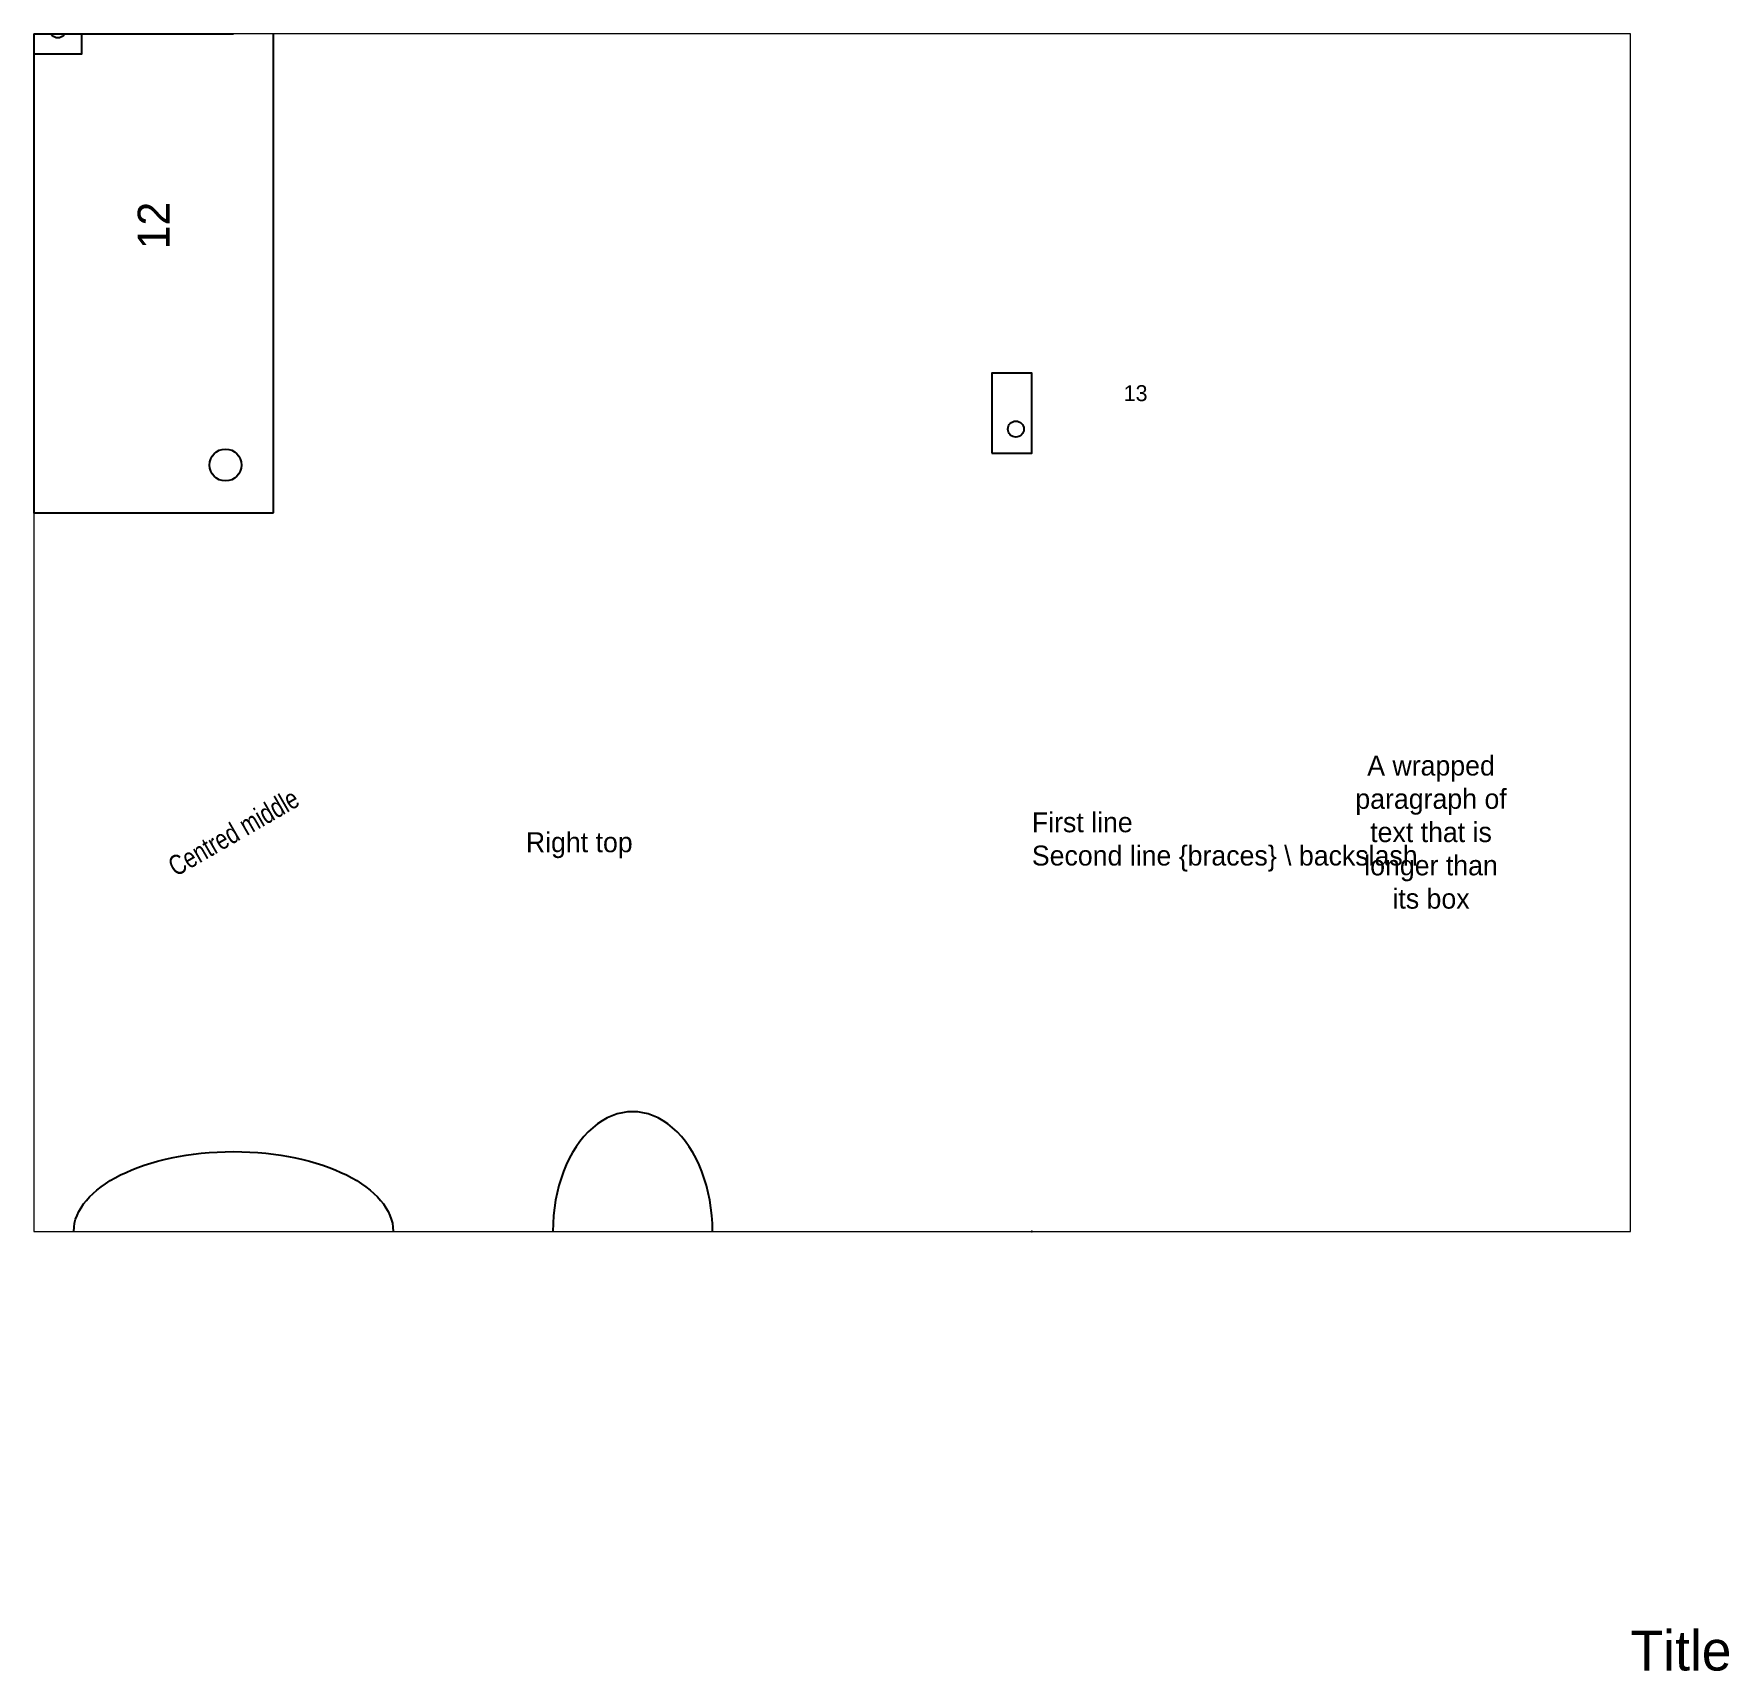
# Paper-space layout 'A3 sheet' of a CAD drawing. Header units: millimetres. Extents: x 100 to 312, y 20 to 225.
# The model-space entities are those that its viewports show. They can reach past a viewport. Long polylines and large blocks are cut down to what shows.
import ezdxf
from ezdxf.enums import TextEntityAlignment as Align
from ezdxf.xclip import XClip

# ---------------------------------------------------------------- set-up
doc = ezdxf.new("R2010")
doc.units = ezdxf.units.MM
doc.header["$XCLIPFRAME"] = 2
doc.layers.add('Walls', color=1, linetype='Continuous')

# ---------------------------------------------------------------- blocks, each defined once
blk = doc.blocks.new('Table 30x72', base_point=(10, 5))
at = {"color": 0}
blk.add_lwpolyline([(0, 0), (72, 0), (72, 30), (0, 30)], close=True, dxfattribs=at)
for centre in [(6, 6), (66, 6)]:
    blk.add_circle(centre, 2, dxfattribs=at)
at = {"flags": 1}
blk.add_attdef('MAKER', (2, 25), '', height=2, dxfattribs=at)
blk.add_attdef('ITEM', text='', height=4).set_placement((36, 15), align=Align.MIDDLE_CENTER)
blk = doc.blocks.new('Outer')
blk.add_line((0, 0), (100, 0))
blk.add_blockref('Table 30x72', (0, 0)).add_auto_attribs({'ITEM': '99'})

msp = doc.modelspace()

# ---------------------------------------------------------------- linework, layer by layer
at = {"layer": 'Walls'}
msp.add_ellipse((200, 200), major_axis=(0, 30), ratio=0.66666667, start_param=-1.57079633, end_param=1.57079633, dxfattribs=at)
msp.add_ellipse((100, 200), major_axis=(40, 0), ratio=0.5, dxfattribs=at)
msp.add_point((300, 200), dxfattribs=at)

# ---------------------------------------------------------------- block references
msp.add_blockref('Outer', (0, 500), dxfattribs=at)
at = {"layer": 'Walls', "xscale": 2, "yscale": 2, "rotation": 90}
msp.add_blockref('Table 30x72', (100, 400), dxfattribs=at).add_auto_attribs({'ITEM': '12'})
at = {"layer": 'Walls'}
ref = msp.add_blockref('Table 30x72', (300, 400), dxfattribs=at)
XClip(ref).set_block_clipping_path([(0, 0), (10, 20)])
ref.add_auto_attribs({'ITEM': '13'})

# ---------------------------------------------------------------- texts
at = {"layer": 'Walls', "width": 0.8}
msp.add_text('Centred middle', height=5, rotation=30, dxfattribs=at).set_placement((100, 300), align=Align.MIDDLE_CENTER)
at = {"layer": 'Walls'}
msp.add_text('Right top', height=5, dxfattribs=at).set_placement((200, 300), align=Align.TOP_RIGHT)
at = {"layer": 'Walls', "insert": (400, 300), "char_height": 5, "width": 40, "attachment_point": 5}
msp.add_mtext('A wrapped paragraph of text that is longer than its box', dxfattribs=at)
at = {"layer": 'Walls', "insert": (300, 305), "char_height": 5, "attachment_point": 1}
msp.add_mtext('First line\\PSecond line \\{braces\\} \\\\ backslash', dxfattribs=at)

psp = doc.layouts.new('A3 sheet')

# ---------------------------------------------------------------- texts
psp.add_text('Title', height=5).set_placement((300, 20))

# ---------------------------------------------------------------- viewports
at = {"layer": '0'}
psp.add_viewport(center=(200, 150), size=(200, 150), view_center_point=(250, 350), view_height=300, dxfattribs=at)

doc.saveas('drawing.dxf')
